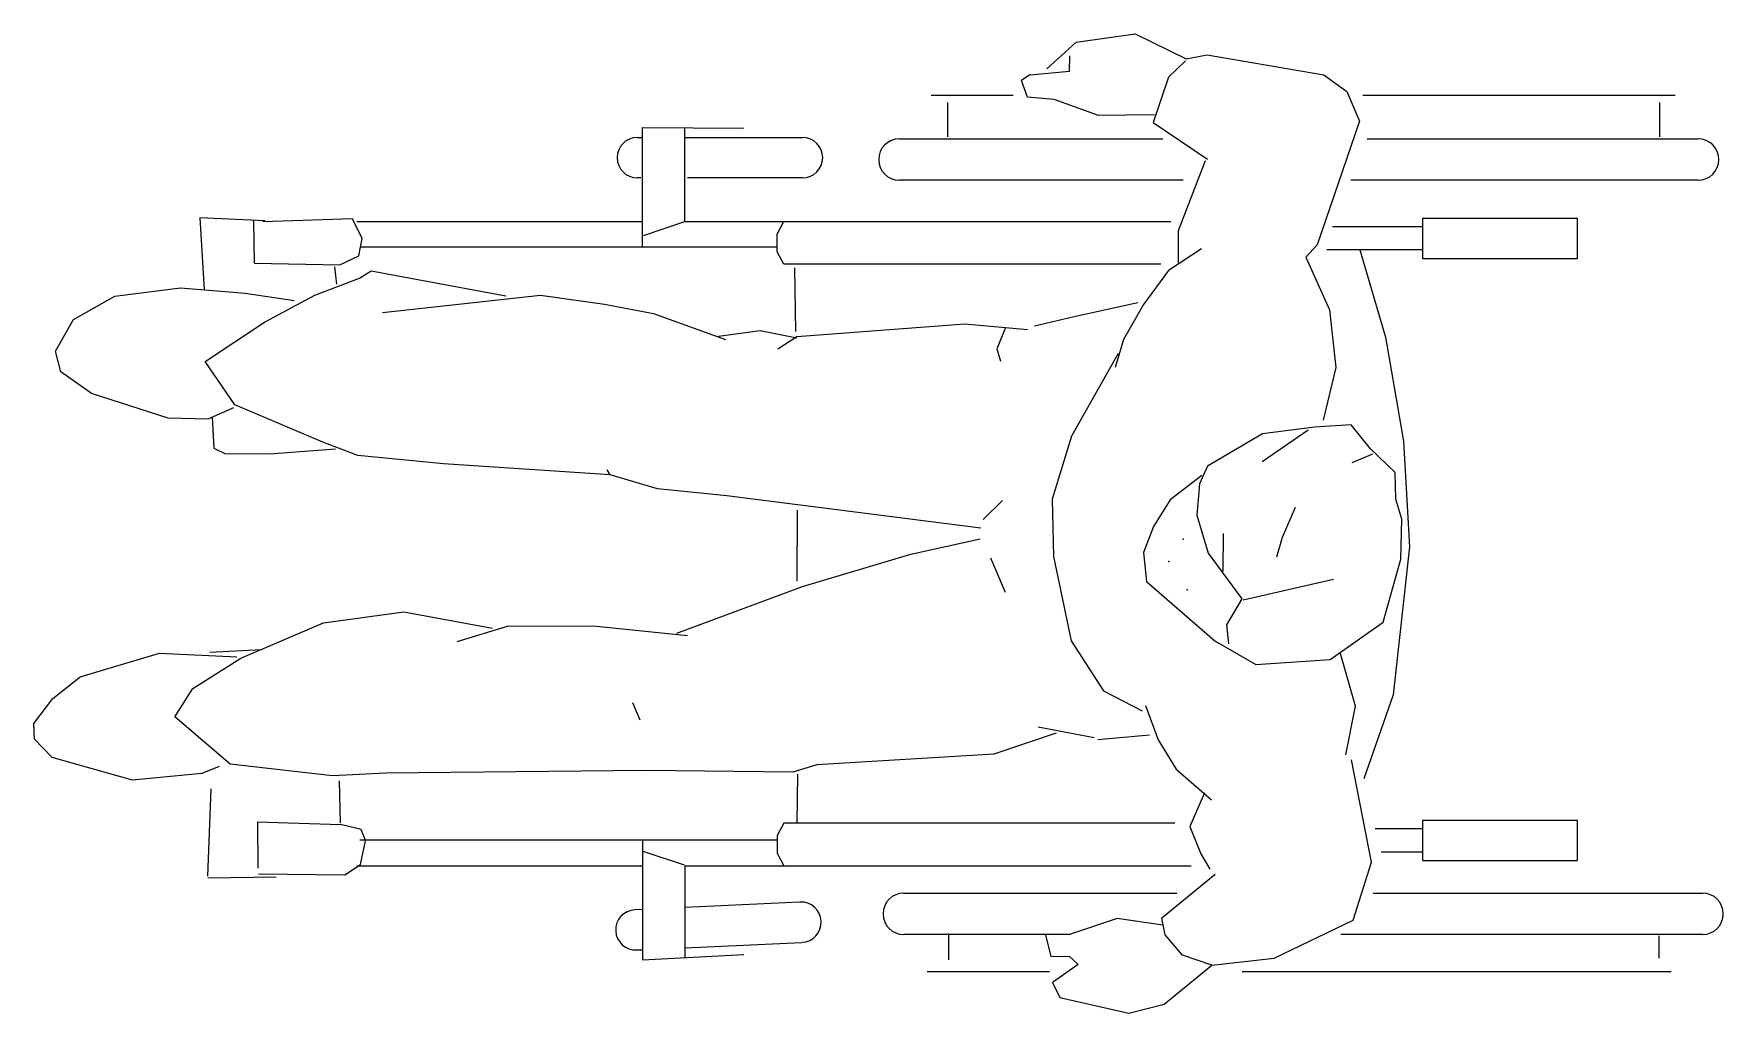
# Model space of a CAD drawing. Extents: x -0.68 to 0.51, y -0.32 to 0.37.
import ezdxf

# ---------------------------------------------------------------- set-up
doc = ezdxf.new("R2010")
doc.units = 0
doc.header["$MEASUREMENT"] = 0
doc.layers.get('0').update_dxf_attribs({"linetype": 'CONTINUOUS'})

msp = doc.modelspace()

# ---------------------------------------------------------------- linework, layer by layer
for p, q in [((0.0546, 0.3667), (0.0961, 0.3725)), ((0.0961, 0.3725), (0.1322, 0.3548)), ((0.0339, 0.3479), (0.0546, 0.3667)), ((0.1322, 0.3548), (0.1469, 0.3576)), ((0.1469, 0.3576), (0.2291, 0.3437)), ((0.0217, 0.3436), (0.0498, 0.3463)), ((0.0498, 0.3463), (0.0501, 0.3569)), ((0.1315, 0.3535), (0.1197, 0.342)), ((0.0217, 0.3436), (0.016, 0.3395)), ((0.0201, 0.3278), (0.016, 0.3395)), ((0.1197, 0.342), (0.1087, 0.3101)), ((0.2291, 0.3437), (0.2454, 0.3318)), ((-0.0478, 0.3293), (0.0101, 0.3293)), ((-0.0363, 0.3241), (-0.0363, 0.3)), ((0.0389, 0.3263), (0.0201, 0.3278)), ((0.0703, 0.3149), (0.0389, 0.3263)), ((0.2454, 0.3318), (0.2543, 0.311)), ((0.2568, 0.3293), (0.4771, 0.3293)), ((0.466, 0.3241), (0.466, 0.3)), ((0.1097, 0.3155), (0.0703, 0.3149)), ((0.1087, 0.3101), (0.1472, 0.2842)), ((0.2543, 0.311), (0.2246, 0.2237)), ((-0.2551, 0.2994), (-0.2512, 0.2994)), ((-0.2515, 0.222), (-0.2515, 0.3065)), ((-0.2515, 0.3065), (-0.1798, 0.306)), ((-0.2216, 0.2401), (-0.2216, 0.3063)), ((-0.2216, 0.2994), (-0.1385, 0.2994)), ((-0.0702, 0.2985), (0.1156, 0.2985)), ((0.2597, 0.2985), (0.4932, 0.2985)), ((0.1456, 0.283), (0.1264, 0.2337)), ((-0.2525, 0.271), (-0.2551, 0.271)), ((-0.1385, 0.271), (-0.2197, 0.271)), ((0.1299, 0.2693), (-0.0702, 0.2693)), ((0.4932, 0.2693), (0.2483, 0.2693)), ((-0.5177, 0.2406), (-0.5636, 0.2428)), ((-0.5636, 0.2428), (-0.5605, 0.1921)), ((-0.525, 0.2107), (-0.5256, 0.2407)), ((-0.456, 0.242), (-0.5192, 0.2399)), ((-0.4492, 0.2282), (-0.456, 0.242)), ((-0.453, 0.2403), (-0.2515, 0.2403)), ((-0.2218, 0.2399), (-0.251, 0.2301)), ((-0.2216, 0.2401), (0.1213, 0.2401)), ((-0.1564, 0.2313), (-0.1518, 0.2401)), ((0.4081, 0.2423), (0.2989, 0.2423)), ((0.2989, 0.2423), (0.2989, 0.2142)), ((0.4081, 0.2142), (0.4081, 0.2423)), ((-0.4514, 0.2159), (-0.4492, 0.2282)), ((-0.1564, 0.2188), (-0.1564, 0.2313)), ((0.1264, 0.2337), (0.1265, 0.2113)), ((0.2989, 0.2365), (0.2354, 0.2365)), ((-0.4649, 0.2097), (-0.4514, 0.2159)), ((-0.1569, 0.2222), (-0.4508, 0.2222)), ((-0.1518, 0.21), (-0.1564, 0.2188)), ((0.1428, 0.2208), (0.1197, 0.2056)), ((0.2246, 0.2237), (0.2164, 0.2151)), ((0.2164, 0.2151), (0.2333, 0.1779)), ((0.2982, 0.2202), (0.2312, 0.2202)), ((0.2545, 0.2202), (0.2726, 0.1586)), ((-0.525, 0.2107), (-0.4649, 0.2097)), ((-0.467, 0.196), (-0.4683, 0.2082)), ((-0.451, 0.2002), (-0.4427, 0.2053)), ((-0.4427, 0.2053), (-0.3479, 0.1878)), ((0.1142, 0.21), (-0.1518, 0.21)), ((-0.1442, 0.2076), (-0.1435, 0.1627)), ((0.1197, 0.2056), (0.102, 0.1817)), ((0.2989, 0.2142), (0.4081, 0.2142)), ((-0.6236, 0.1876), (-0.5772, 0.1935)), ((-0.5772, 0.1935), (-0.5316, 0.1896)), ((-0.4826, 0.1883), (-0.451, 0.2002)), ((-0.6527, 0.1712), (-0.6236, 0.1876)), ((-0.5316, 0.1896), (-0.4972, 0.1844)), ((-0.5179, 0.1693), (-0.4826, 0.1883)), ((-0.4347, 0.176), (-0.3234, 0.1883)), ((-0.3234, 0.1883), (-0.2781, 0.182)), ((-0.2781, 0.182), (-0.2436, 0.1754)), ((0.0532, 0.1733), (0.0981, 0.183)), ((0.102, 0.1817), (0.0879, 0.1569)), ((-0.6655, 0.1488), (-0.6527, 0.1712)), ((-0.5599, 0.1414), (-0.5179, 0.1693)), ((-0.2436, 0.1754), (-0.1928, 0.1569)), ((-0.1425, 0.1591), (-0.024, 0.1681)), ((-0.024, 0.1681), (0.0201, 0.1641)), ((0.025, 0.1667), (0.0532, 0.1733)), ((0.2333, 0.1779), (0.2377, 0.1372)), ((-0.1978, 0.1593), (-0.1685, 0.1634)), ((-0.1685, 0.1634), (-0.1425, 0.1581)), ((-0.1559, 0.1504), (-0.1425, 0.1591)), ((0.0044, 0.1648), (-0.0015, 0.1504)), ((0.0879, 0.1569), (0.082, 0.1372)), ((0.2726, 0.1586), (0.2854, 0.0854)), ((-0.6616, 0.1342), (-0.6655, 0.1488)), ((-0.0015, 0.1504), (0.0011, 0.1417)), ((0.0842, 0.147), (0.0512, 0.0889)), ((-0.6401, 0.119), (-0.6616, 0.1342)), ((-0.5389, 0.1109), (-0.5599, 0.1414)), ((0.2377, 0.1372), (0.2288, 0.1002)), ((-0.586, 0.1016), (-0.6401, 0.119)), ((-0.5398, 0.1087), (-0.558, 0.1008)), ((-0.4768, 0.0845), (-0.5389, 0.1109)), ((-0.558, 0.1008), (-0.586, 0.1016)), ((-0.555, 0.1021), (-0.5537, 0.0803)), ((0.2484, 0.0968), (0.2226, 0.0952)), ((0.2621, 0.08), (0.2484, 0.0968)), ((-0.4521, 0.0752), (-0.4768, 0.0845)), ((0.0512, 0.0889), (0.0375, 0.0445)), ((0.1859, 0.0905), (0.1472, 0.0676)), ((0.1856, 0.0709), (0.2181, 0.0933)), ((0.2226, 0.0952), (0.1859, 0.0905)), ((0.2854, 0.0854), (0.2895, 0.0109)), ((-0.5537, 0.0803), (-0.5461, 0.0767)), ((-0.5461, 0.0767), (-0.5144, 0.0763)), ((-0.5144, 0.0763), (-0.468, 0.0798)), ((-0.3918, 0.0692), (-0.4521, 0.0752)), ((0.2635, 0.0762), (0.249, 0.0699)), ((0.2796, 0.0632), (0.2621, 0.08)), ((-0.2743, 0.0615), (-0.3918, 0.0692)), ((-0.2743, 0.0615), (-0.2762, 0.065)), ((-0.2409, 0.0516), (-0.2743, 0.0615)), ((0.1431, 0.0612), (0.1208, 0.0439)), ((0.1472, 0.0676), (0.1416, 0.0552)), ((0.2799, 0.0444), (0.2796, 0.0632)), ((-0.1918, 0.0467), (-0.2409, 0.0516)), ((0.1416, 0.0552), (0.1396, 0.0331)), ((-0.0128, 0.024), (-0.1918, 0.0467)), ((-0.1422, 0.0366), (-0.1425, -0.0134)), ((-0.0112, 0.0301), (0.0025, 0.0434)), ((0.0375, 0.0445), (0.0384, 0.0039)), ((0.1208, 0.0439), (0.109, 0.0251)), ((0.2089, 0.0385), (0.1998, 0.0173)), ((0.2842, 0.0304), (0.2799, 0.0444)), ((0.109, 0.0251), (0.1021, 0.0067)), ((0.1396, 0.0331), (0.1476, 0.0064)), ((0.2834, 0.002), (0.2842, 0.0304)), ((-0.0621, 0.0055), (-0.0133, 0.0164)), ((0.1581, 0.0202), (0.1579, -0.0066)), ((0.1998, 0.0173), (0.1958, 0.0035)), ((-0.1385, -0.0172), (-0.0621, 0.0055)), ((0.0047, -0.0213), (-0.0057, 0.0029)), ((0.0384, 0.0039), (0.051, -0.0556)), ((0.1021, 0.0067), (0.1041, -0.0136)), ((0.1476, 0.0064), (0.1714, -0.026)), ((0.2711, -0.0423), (0.2834, 0.002)), ((0.2895, 0.0109), (0.2782, -0.0936)), ((-0.2271, -0.0501), (-0.1385, -0.0172)), ((0.1041, -0.0136), (0.1522, -0.0555)), ((0.1722, -0.0265), (0.2361, -0.0121)), ((-0.4764, -0.0429), (-0.4197, -0.0351)), ((-0.4197, -0.0351), (-0.3573, -0.0466)), ((0.1714, -0.026), (0.1606, -0.0443)), ((-0.5346, -0.0677), (-0.4764, -0.0429)), ((-0.3822, -0.0559), (-0.3466, -0.0451)), ((-0.3466, -0.0451), (-0.2863, -0.045)), ((-0.2863, -0.045), (-0.2196, -0.0517)), ((0.1606, -0.0443), (0.1619, -0.0576)), ((0.2336, -0.0687), (0.2711, -0.0423)), ((0.051, -0.0556), (0.0738, -0.0908)), ((0.1522, -0.0555), (0.1812, -0.0723)), ((-0.6481, -0.081), (-0.5921, -0.0641)), ((-0.5921, -0.0641), (-0.5376, -0.0667)), ((-0.5685, -0.0891), (-0.5346, -0.0677)), ((-0.5566, -0.0634), (-0.5201, -0.0616)), ((0.1812, -0.0723), (0.2336, -0.0687)), ((0.2515, -0.1016), (0.2408, -0.0637)), ((-0.6673, -0.0962), (-0.6481, -0.081)), ((-0.5813, -0.109), (-0.5685, -0.0891)), ((0.0738, -0.0908), (0.101, -0.1049)), ((0.2782, -0.0936), (0.2575, -0.1529)), ((-0.6808, -0.1138), (-0.6673, -0.0962)), ((-0.253, -0.1114), (-0.2581, -0.0993)), ((0.1034, -0.101), (0.1124, -0.1253)), ((0.2447, -0.136), (0.2515, -0.1016)), ((-0.6803, -0.1248), (-0.6808, -0.1138)), ((-0.5422, -0.1425), (-0.5813, -0.109)), ((0.0672, -0.1239), (0.0278, -0.1164)), ((-0.6678, -0.1378), (-0.6803, -0.1248)), ((0.0405, -0.1207), (-0.0036, -0.1353)), ((0.1063, -0.122), (0.0697, -0.1252)), ((0.1124, -0.1253), (0.1251, -0.146)), ((-0.6111, -0.1537), (-0.6678, -0.1378)), ((-0.4701, -0.1506), (-0.5422, -0.1425)), ((-0.1284, -0.1429), (-0.1454, -0.1482)), ((-0.0036, -0.1353), (-0.1284, -0.1429)), ((0.2627, -0.2116), (0.2488, -0.1394)), ((-0.5622, -0.1491), (-0.6111, -0.1537)), ((-0.5501, -0.144), (-0.5622, -0.1491)), ((-0.4324, -0.1487), (-0.4701, -0.1506)), ((-0.4644, -0.1838), (-0.4652, -0.1543)), ((-0.2487, -0.147), (-0.4324, -0.1487)), ((-0.1454, -0.1482), (-0.2487, -0.147)), ((-0.1421, -0.1495), (-0.1425, -0.1841)), ((0.1251, -0.146), (0.15, -0.1675)), ((-0.5581, -0.2215), (-0.5557, -0.1598)), ((0.145, -0.1627), (0.1347, -0.1864)), ((-0.5229, -0.1832), (-0.4644, -0.185)), ((-0.5229, -0.1832), (-0.5227, -0.2159)), ((-0.4498, -0.1885), (-0.4644, -0.185)), ((-0.4471, -0.1956), (-0.4498, -0.1885)), ((-0.1518, -0.184), (-0.1564, -0.1928)), ((0.1242, -0.184), (-0.1518, -0.184)), ((0.1347, -0.1864), (0.1425, -0.2058)), ((0.2989, -0.1881), (0.2654, -0.1881)), ((0.4081, -0.1823), (0.2989, -0.1823)), ((0.2989, -0.1823), (0.2989, -0.2104)), ((0.4081, -0.2104), (0.4081, -0.1823)), ((-0.1569, -0.1961), (-0.4508, -0.1961)), ((-0.4504, -0.2133), (-0.4468, -0.1966)), ((-0.2515, -0.1959), (-0.2515, -0.2804)), ((-0.1564, -0.1928), (-0.1564, -0.2053)), ((-0.4614, -0.2206), (-0.4504, -0.2133)), ((-0.453, -0.2142), (-0.2515, -0.2142)), ((-0.2218, -0.2138), (-0.251, -0.2041)), ((-0.2216, -0.214), (-0.2216, -0.2788)), ((-0.2216, -0.2141), (0.1356, -0.2141)), ((-0.1564, -0.2053), (-0.1518, -0.2141)), ((0.1425, -0.2058), (0.1487, -0.2166)), ((0.2499, -0.2524), (0.2627, -0.2116)), ((0.2982, -0.2044), (0.2697, -0.2044)), ((0.2989, -0.2104), (0.4081, -0.2104)), ((-0.558, -0.2226), (-0.5099, -0.2218)), ((-0.5222, -0.2198), (-0.4614, -0.2206)), ((0.1526, -0.2203), (0.115, -0.251)), ((-0.0671, -0.2334), (0.1256, -0.2334)), ((0.264, -0.2334), (0.4963, -0.2334)), ((-0.2515, -0.2449), (-0.2567, -0.2451)), ((-0.1403, -0.2397), (-0.2214, -0.2435)), ((-0.0355, -0.2618), (-0.0355, -0.2804)), ((0.0833, -0.2513), (0.0492, -0.2629)), ((0.1156, -0.256), (0.0833, -0.2513)), ((0.1173, -0.2629), (0.115, -0.251)), ((0.1942, -0.2792), (0.2499, -0.2524)), ((-0.2554, -0.2735), (-0.2516, -0.2733)), ((-0.2216, -0.2719), (-0.1389, -0.2681)), ((0.0503, -0.2626), (-0.0671, -0.2626)), ((0.0328, -0.2628), (0.0367, -0.2781)), ((0.1294, -0.2772), (0.1173, -0.2629)), ((0.4963, -0.2626), (0.2411, -0.2626)), ((0.4658, -0.2792), (0.4658, -0.2634)), ((-0.2515, -0.2804), (-0.1799, -0.2766)), ((0.0367, -0.2781), (0.0495, -0.2778)), ((0.056, -0.2837), (0.0378, -0.2964)), ((0.0495, -0.2778), (0.056, -0.2837)), ((0.1165, -0.3118), (0.1502, -0.2841)), ((0.1502, -0.2841), (0.1294, -0.2772)), ((0.1502, -0.2841), (0.1942, -0.2792)), ((-0.0507, -0.2887), (0.0357, -0.2887)), ((0.0378, -0.2964), (0.0429, -0.3071)), ((0.1715, -0.2887), (0.4743, -0.2887)), ((0.0429, -0.3071), (0.0917, -0.3181)), ((0.0917, -0.3181), (0.1165, -0.3118))]:
    msp.add_line(p, q)
for centre, radius, start, end in [((-0.2551, 0.2852), 0.0142, 90, 270), ((-0.1385, 0.2852), 0.0142, 270, 90), ((-0.0702, 0.2839), 0.0146, 90, 270), ((0.4932, 0.2839), 0.0146, 270, 90), ((-0.0671, -0.248), 0.0146, 90, 270), ((0.4963, -0.248), 0.0146, 270, 90), ((-0.2561, -0.2593), 0.0142, 92.6629, 272.6629), ((-0.1396, -0.2539), 0.0142, 272.6629, 92.6629)]:
    msp.add_arc(centre, radius, start, end)
for p in [(0.1299, 0.0161), (0.1199, 0.0004), (0.1327, -0.0195)]:
    msp.add_point(p)

doc.saveas('drawing.dxf')
